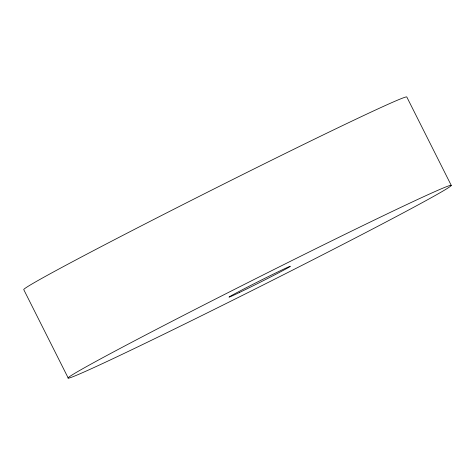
<?xml version="1.0" encoding="UTF-8"?>
<svg xmlns="http://www.w3.org/2000/svg" width="475" height="475" viewBox="0 0 475 475"><rect width="100%" height="100%" fill="white"/><g stroke="black" fill="none" stroke-linecap="round" stroke-linejoin="round"><path stroke-width="0.71" d="M451.25 185.375A214.379 4.489 -26.7 0 0 162.646 326.153A214.379 4.489 -26.7 0 0 165.276 333.539A214.379 4.489 -26.7 0 0 451.25 185.375L406.802 97.001A214.379 4.489 -26.7 0 0 213.762 189.05A214.379 4.489 -26.7 0 0 23.75 289.625L68.198 377.999M239.703 292.363A34.301 0.718 -26.7 0 0 289.827 266.707A34.301 0.718 -26.7 0 0 249.642 285.998A34.301 0.718 -26.7 0 0 239.703 292.363"/></g></svg>
